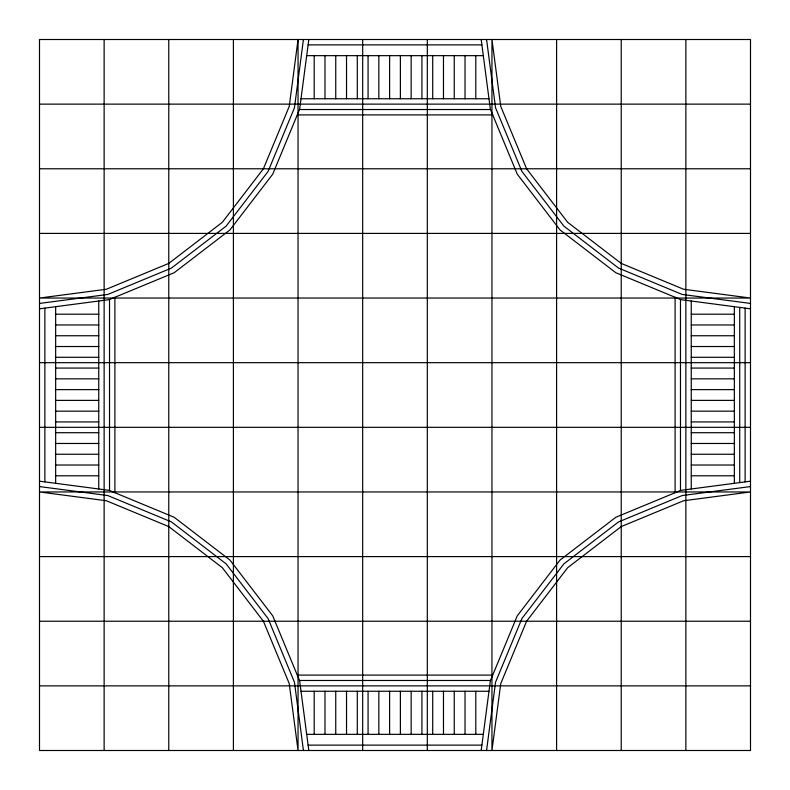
<?xml version="1.0" encoding="UTF-8"?>
<svg xmlns="http://www.w3.org/2000/svg" width="790" height="790" viewBox="0 0 790 790"><rect width="100%" height="100%" fill="white"/><g stroke="black" fill="none" stroke-linecap="round" stroke-linejoin="round"><path stroke-width="1.19" d="M39.5 303.429L39.5 39.5L750.5 39.5L750.5 750.5L39.5 750.5L39.5 303.429L107.815 294.443L171.469 268.067L226.128 226.128L268.067 171.469L294.443 107.815L303.429 39.5M308.821 39.5L299.637 109.208L272.738 174.156L229.939 229.939L174.156 272.738L109.208 299.637L39.5 308.821M481.179 750.5L490.363 680.792L517.262 615.845L560.061 560.061L615.845 517.262L680.792 490.363L750.5 481.179M486.571 750.5L495.557 682.185L521.933 618.531L563.872 563.872L618.531 521.933L682.185 495.557L750.5 486.571M308.11 44.882L481.89 44.882M306.688 55.656L483.312 55.656M301.02 98.75L488.98 98.75M39.5 104.132L750.5 104.132M299.509 109.524L490.491 109.524M297.277 114.906L492.723 114.906M39.5 168.774L750.5 168.774M39.5 233.406L750.5 233.406M55.656 314.203L98.75 314.203M691.25 314.203L734.345 314.203M55.656 324.976L98.75 324.976M691.25 324.976L734.345 324.976M55.656 335.75L98.75 335.75M691.25 335.75L734.345 335.75M55.656 346.524L98.75 346.524M691.25 346.524L734.345 346.524M55.656 357.297L98.75 357.297M691.25 357.297L734.345 357.297M39.5 362.679L750.5 362.679M55.656 368.071L98.75 368.071M691.25 368.071L734.345 368.071M55.656 378.844L98.75 378.844M691.25 378.844L734.345 378.844M55.656 389.618L98.75 389.618M691.25 389.618L734.345 389.618M55.656 400.382L98.75 400.382M691.25 400.382L734.345 400.382M55.656 411.156L98.75 411.156M691.25 411.156L734.345 411.156M55.656 421.929L98.75 421.929M691.25 421.929L734.345 421.929M39.5 427.321L750.5 427.321M55.656 432.703L98.75 432.703M691.25 432.703L734.345 432.703M55.656 443.476L98.75 443.476M691.25 443.476L734.345 443.476M55.656 454.25L98.75 454.25M691.25 454.25L734.345 454.25M55.656 465.024L98.75 465.024M691.25 465.024L734.345 465.024M55.656 475.797L98.75 475.797M691.25 475.797L734.345 475.797M39.5 556.595L750.5 556.595M39.5 621.226L750.5 621.226M297.277 675.095L492.723 675.095M299.509 680.476L490.491 680.476M39.5 685.868L750.5 685.868M301.02 691.25L488.98 691.25M306.688 734.345L483.312 734.345M308.11 745.118L481.89 745.118M750.5 303.429L682.185 294.443L618.531 268.067L563.872 226.128L521.933 171.469L495.557 107.815L486.571 39.5M750.5 308.821L680.792 299.637L615.845 272.738L560.061 229.939L517.262 174.156L490.363 109.208L481.179 39.5M39.5 481.179L109.208 490.363L174.156 517.262L229.939 560.061L272.738 615.845L299.637 680.792L308.821 750.5M39.5 486.571L107.815 495.557L171.469 521.933L226.128 563.872L268.067 618.531L294.443 682.185L303.429 750.5M745.118 308.11L745.118 481.89M739.726 307.399L739.726 482.601M734.345 306.688L734.345 483.312M691.25 301.02L691.25 488.98M685.868 39.5L685.868 750.5M680.476 299.509L680.476 490.491M675.095 297.277L675.095 492.723M621.226 39.5L621.226 750.5M556.595 39.5L556.595 750.5M475.797 55.656L475.797 98.75M475.797 691.25L475.797 734.345M465.024 55.656L465.024 98.75M465.024 691.25L465.024 734.345M454.25 55.656L454.25 98.75M454.25 691.25L454.25 734.345M443.476 55.656L443.476 98.75M443.476 691.25L443.476 734.345M432.703 55.656L432.703 98.75M432.703 691.25L432.703 734.345M427.321 39.5L427.321 750.5M421.929 55.656L421.929 98.75M421.929 691.25L421.929 734.345M411.156 55.656L411.156 98.75M411.156 691.25L411.156 734.345M400.382 55.656L400.382 98.75M400.382 691.25L400.382 734.345M389.618 55.656L389.618 98.75M389.618 691.25L389.618 734.345M378.844 55.656L378.844 98.75M378.844 691.25L378.844 734.345M368.071 55.656L368.071 98.75M368.071 691.25L368.071 734.345M362.679 39.5L362.679 750.5M357.297 55.656L357.297 98.75M357.297 691.25L357.297 734.345M346.524 55.656L346.524 98.75M346.524 691.25L346.524 734.345M335.75 55.656L335.75 98.75M335.75 691.25L335.75 734.345M324.976 55.656L324.976 98.75M324.976 691.25L324.976 734.345M314.203 55.656L314.203 98.75M314.203 691.25L314.203 734.345M233.406 39.5L233.406 750.5M168.774 39.5L168.774 750.5M114.906 297.277L114.906 492.723M109.524 299.509L109.524 490.491M104.132 39.5L104.132 750.5M98.75 301.02L98.75 488.98M55.656 306.688L55.656 483.312M44.882 308.11L44.882 481.89M298.047 39.5L289.239 106.413L263.406 168.774L222.316 222.316L168.774 263.406L106.413 289.239L39.5 298.047L750.5 298.047L683.587 289.239L621.226 263.406L567.684 222.316L526.594 168.774L500.761 106.413L491.953 39.5L491.953 750.5L500.761 683.587L526.594 621.226L567.684 567.684L621.226 526.594L683.587 500.761L750.5 491.953L39.5 491.953L106.413 500.761L168.774 526.594L222.316 567.684L263.406 621.226L289.239 683.587L298.047 750.5L298.047 39.5"/></g></svg>
